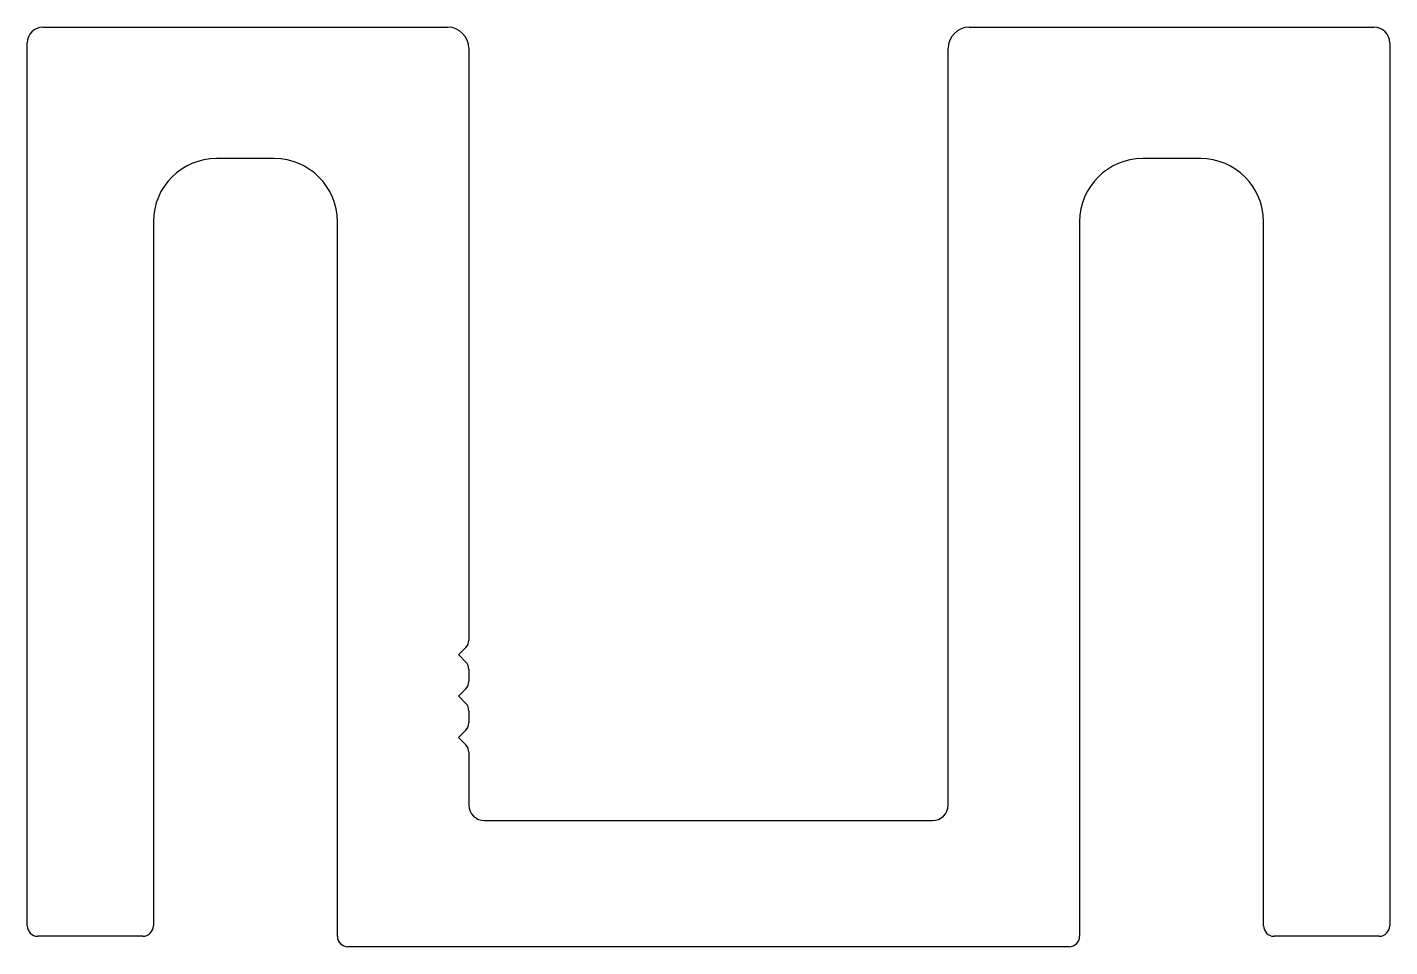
# Model space of a CAD drawing. Extents: x -16.4 to 16.5, y 1.6 to 23.8.
import ezdxf

# ---------------------------------------------------------------- set-up
doc = ezdxf.new("R2010")
doc.units = 0
doc.layers.add('1', color=7, linetype='CONTINUOUS')

msp = doc.modelspace()

# ---------------------------------------------------------------- linework, layer by layer
at = {"layer": '1', "color": 7, "linetype": 'CONTINUOUS'}
for p, q in [((-16.061, 23.828), (-6.281, 23.828)), ((6.317, 23.828), (16.096, 23.828)), ((-16.442, 2.111), (-16.442, 23.447)), ((16.477, 23.447), (16.477, 2.111)), ((-5.773, 23.32), (-5.773, 9.015)), ((5.809, 5.032), (5.809, 23.32)), ((-10.472, 20.653), (-11.87, 20.653)), ((11.905, 20.653), (10.508, 20.653)), ((-13.394, 19.129), (-13.394, 2.111)), ((-8.948, 1.857), (-8.948, 19.129)), ((8.984, 19.129), (8.984, 1.857)), ((13.429, 2.111), (13.429, 19.129)), ((-5.847, 8.839), (-6.018, 8.667)), ((-6.018, 8.656), (-5.847, 8.485)), ((-5.773, 8.308), (-5.773, 8.015)), ((-5.847, 7.839), (-6.018, 7.667)), ((-6.018, 7.656), (-5.847, 7.485)), ((-5.773, 7.308), (-5.773, 7.015)), ((-5.847, 6.839), (-6.018, 6.668)), ((-6.018, 6.656), (-5.847, 6.485)), ((-5.773, 6.308), (-5.773, 5.032)), ((-5.392, 4.651), (0.018, 4.651)), ((0.018, 4.651), (5.428, 4.651)), ((-13.648, 1.857), (-16.188, 1.857)), ((16.223, 1.857), (13.683, 1.857)), ((8.73, 1.603), (-8.694, 1.603))]:
    msp.add_line(p, q, dxfattribs=at)
for centre, radius, start, end in [((-16.061, 23.447), 0.381, 90, 180), ((-6.281, 23.32), 0.508, 360, 90), ((6.317, 23.32), 0.508, 90, 180), ((16.096, 23.447), 0.381, 0, 90), ((-11.87, 19.129), 1.524, 90, 180), ((-10.472, 19.129), 1.524, 360, 90), ((10.508, 19.129), 1.524, 90, 180), ((11.905, 19.129), 1.524, 360, 90), ((-6.023, 9.015), 0.25, 315, 360), ((-6.012, 8.662), 0.008, 135, 225), ((-6.023, 8.308), 0.25, 0, 45), ((-6.023, 8.015), 0.25, 315, 360), ((-6.012, 7.662), 0.008, 135, 225), ((-6.023, 7.308), 0.25, 360, 45), ((-6.023, 7.015), 0.25, 315, 360), ((-6.012, 6.662), 0.008, 135, 225), ((-6.023, 6.308), 0.25, 0, 45), ((-5.392, 5.032), 0.381, 180, 270), ((5.428, 5.032), 0.381, 270, 360), ((-16.188, 2.111), 0.254, 180, 270), ((-13.648, 2.111), 0.254, 270, 360), ((13.683, 2.111), 0.254, 180, 270), ((16.223, 2.111), 0.254, 270, 360), ((-8.694, 1.857), 0.254, 180, 270), ((8.73, 1.857), 0.254, 270, 0)]:
    msp.add_arc(centre, radius, start, end, dxfattribs=at)

doc.saveas('drawing.dxf')
